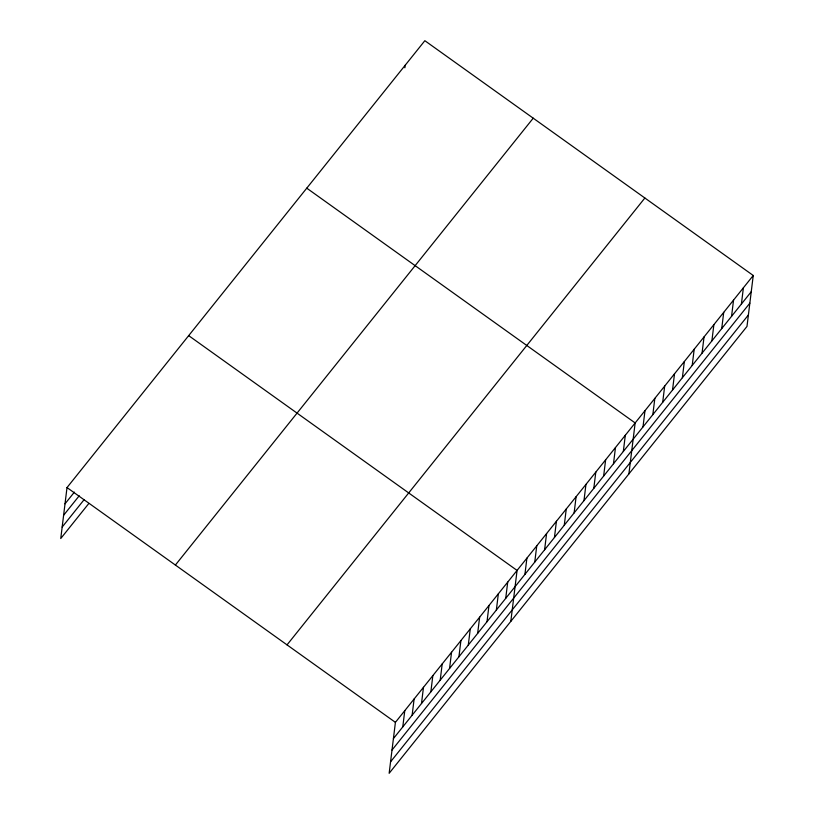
<?xml version="1.0" encoding="UTF-8"?>
<svg xmlns="http://www.w3.org/2000/svg" width="814" height="814" viewBox="0 0 814 814"><rect width="100%" height="100%" fill="white"/><g stroke="black" fill="none" stroke-linecap="round" stroke-linejoin="round"><path stroke-width="1.22" d="M753.245 275.488L395.411 722.354L389.153 773.3L746.987 326.424L753.245 275.488L424.847 40.7L67.013 487.576L60.755 538.512L88.838 503.459M404.863 67.776L405.168 65.283M402.777 726.902L404.772 710.663M412.128 715.221L414.123 698.982M421.489 703.53L423.483 687.291M430.85 691.849L432.844 675.6M440.211 680.158L442.206 663.919M449.562 668.467L451.556 652.228M458.923 656.786L460.917 640.547M468.284 645.095L470.278 628.856M477.645 633.404L479.639 617.165M487.006 621.723L488.99 605.484M496.357 610.032L498.351 593.793M505.718 598.341L507.712 582.102M510.816 621.367L517.073 570.421L188.675 335.633M524.918 574.369L526.912 558.129M534.757 562.077L536.752 545.838M544.597 549.796L546.591 533.546M554.436 537.505L556.43 521.265M564.275 525.213L566.269 508.974M574.124 512.922L576.109 496.682M583.964 500.641L585.958 484.391M593.803 488.349L595.797 472.11M603.642 476.058L605.636 459.818M613.481 463.766L615.476 447.527M623.321 451.475L625.315 435.236M628.896 473.901L635.154 422.954L306.766 188.166M642.999 426.902L644.993 410.663M652.838 414.611L654.832 398.372M662.688 402.32L664.682 386.08M672.527 390.038L674.521 373.799M682.366 377.747L684.36 361.508M692.205 365.455L694.2 349.216M702.044 353.164L704.039 336.925M711.884 340.883L713.878 324.644M721.723 328.591L723.717 312.352M731.562 316.3L733.556 300.061M741.401 304.009L743.396 287.769M65.018 503.815L74.379 492.124M63.614 515.262L79.212 495.787M62.169 527.065L84.005 499.796M175.386 565.048L533.221 118.183M287.037 644.871L644.871 198.006M393.416 738.593L751.251 291.727M392.012 750.05L749.836 303.174M390.557 761.843L748.392 314.977M67.013 487.576L395.411 722.354"/></g></svg>
